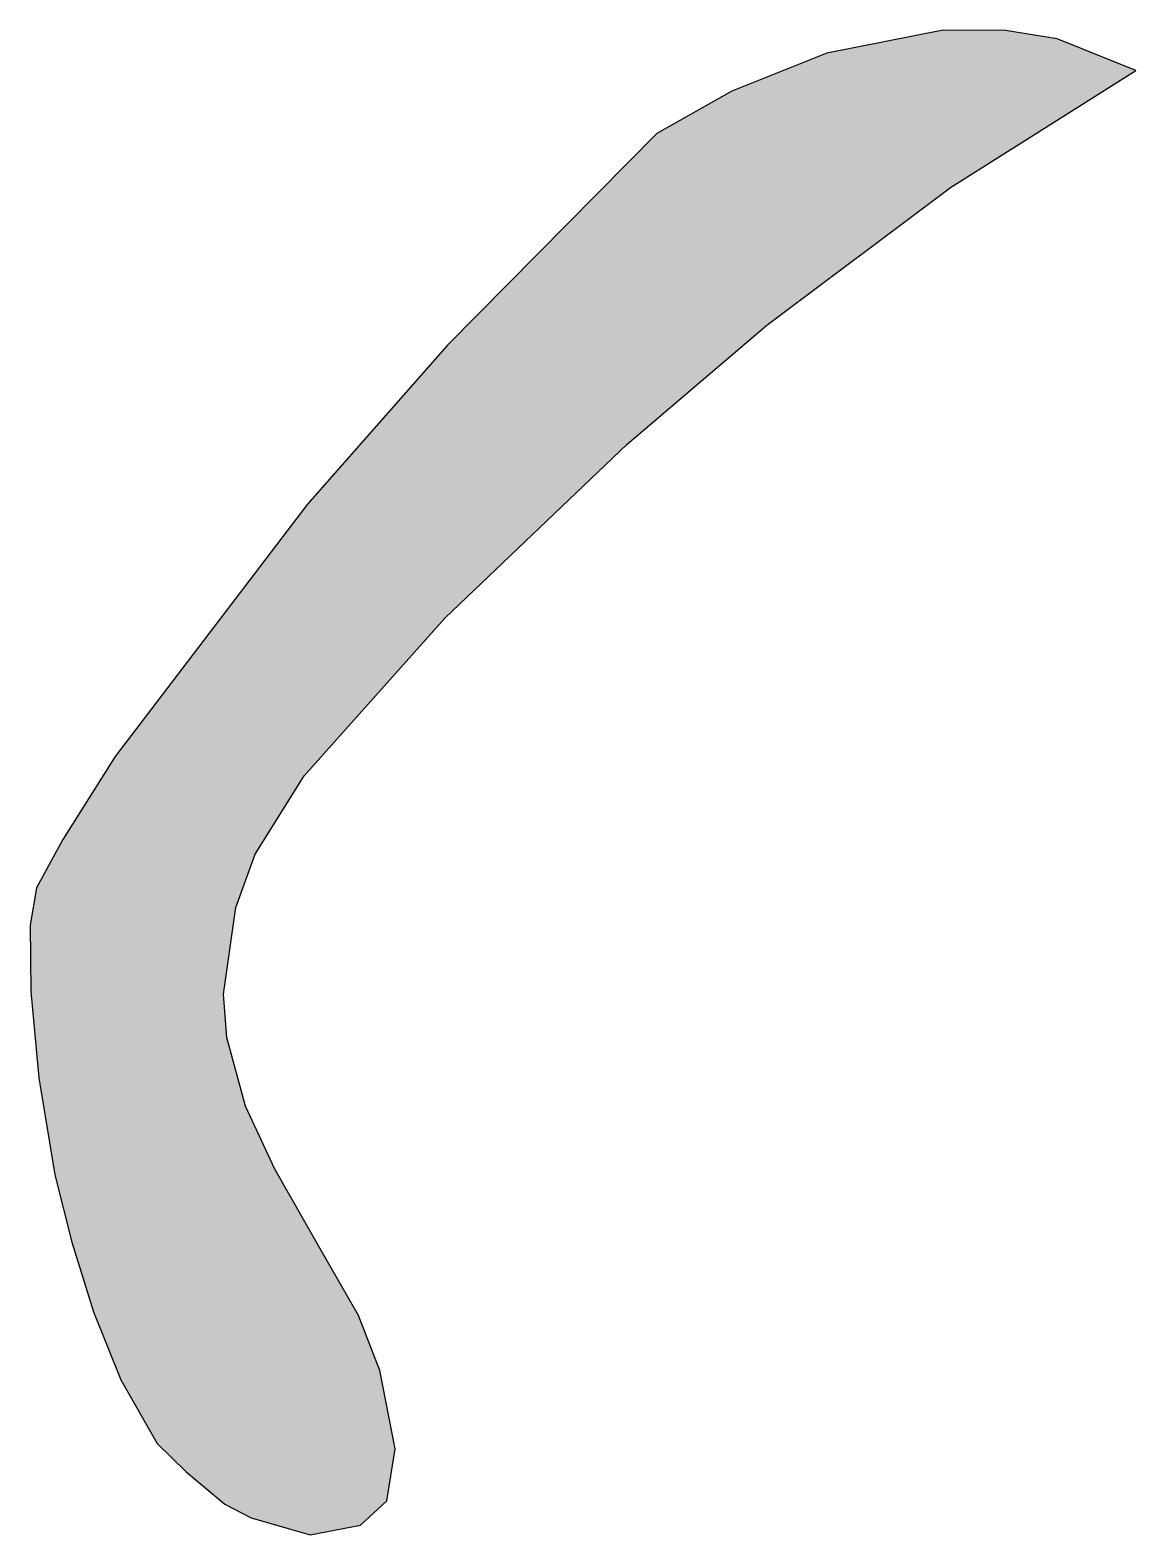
# Model space of a CAD drawing. Extents: x 32.6 to 49.7, y 2 to 25.2.
import ezdxf

# ---------------------------------------------------------------- set-up
doc = ezdxf.new("R2010")
doc.units = 0
doc.header["$MEASUREMENT"] = 0
doc.layers.add('_U_30EC_U_30A4_U_30E4_U_32', color=7, linetype='CONTINUOUS')

msp = doc.modelspace()

# ---------------------------------------------------------------- hatches: boundary and pattern name
at = {"layer": '_U_30EC_U_30A4_U_30E4_U_32'}
h = msp.add_hatch(color=30, dxfattribs=at)
h.dxf.hatch_style = 2
h.paths.add_polyline_path([(49.663, 24.594), (48.45, 25.081), (47.652, 25.213), (46.693, 25.218), (44.902, 24.864), (43.439, 24.278), (42.283, 23.623), (39.056, 20.364), (36.898, 17.91), (33.936, 14.022), (33.132, 12.743), (32.722, 12.001), (32.626, 11.423), (32.636, 10.402), (32.761, 9.074), (33.009, 7.576), (33.267, 6.542), (33.603, 5.464), (34.025, 4.42), (34.583, 3.436), (35.031, 3), (35.625, 2.502), (36.033, 2.291), (36.943, 2.028), (37.716, 2.177), (38.121, 2.555), (38.252, 3.357), (38.013, 4.561), (37.688, 5.409), (37.092, 6.449), (36.395, 7.664), (35.944, 8.637), (35.659, 9.694), (35.607, 10.359), (35.797, 11.699), (36.094, 12.521), (36.849, 13.728), (39.017, 16.157), (41.824, 18.836), (43.975, 20.671), (46.809, 22.794)])

# ---------------------------------------------------------------- linework, layer by layer
msp.add_lwpolyline([(49.663, 24.594), (48.45, 25.081), (47.652, 25.213), (46.693, 25.218), (44.902, 24.864), (43.439, 24.278), (42.283, 23.623), (39.056, 20.364), (36.898, 17.91), (33.936, 14.022), (33.132, 12.743), (32.722, 12.001), (32.626, 11.423), (32.636, 10.402), (32.761, 9.074), (33.009, 7.576), (33.267, 6.542), (33.603, 5.464), (34.025, 4.42), (34.583, 3.436), (35.031, 3), (35.625, 2.502), (36.033, 2.291), (36.943, 2.028), (37.716, 2.177), (38.121, 2.555), (38.252, 3.357), (38.013, 4.561), (37.688, 5.409), (37.092, 6.449), (36.395, 7.664), (35.944, 8.637), (35.659, 9.694), (35.607, 10.359), (35.797, 11.699), (36.094, 12.521), (36.849, 13.728), (39.017, 16.157), (41.824, 18.836), (43.975, 20.671), (46.809, 22.794), (49.663, 24.594)], dxfattribs=at)

doc.saveas('drawing.dxf')
